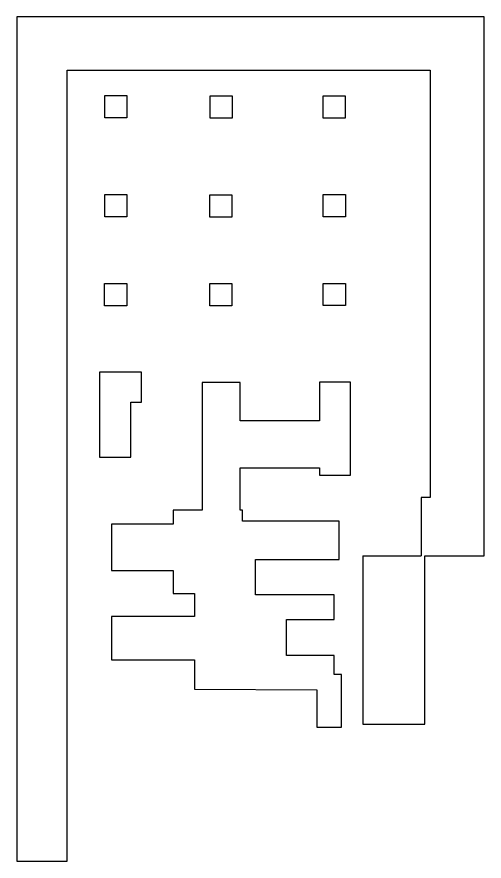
# Model space of a CAD drawing. Header units: millimetres. Extents: x 0 to 225, y -56 to 68.
# Drawn here: x 21.49 to 47.89, y -55.82 to -8.16 of the extents above; entities that cross this region are included whole.
import ezdxf

# ---------------------------------------------------------------- set-up
doc = ezdxf.new("R2010")
doc.units = ezdxf.units.MM
doc.layers.add('Fundaciones', color=6, linetype='Continuous')

msp = doc.modelspace()

# ---------------------------------------------------------------- linework, layer by layer
at = {"layer": 'Fundaciones'}
msp.add_line((41.035, -38.584), (41.035, -48.079), dxfattribs=at)
for points in [[(41.035, -48.079), (44.535, -48.079), (44.535, -38.584), (47.885, -38.584), (47.885, -8.164), (21.485, -8.164), (21.485, -55.816), (24.335, -55.816), (24.335, -11.164), (44.835, -11.164), (44.835, -35.284), (44.335, -35.284), (44.335, -38.587)], [(28.518, -28.209), (26.15, -28.209), (26.15, -33.009), (27.925, -33.009), (27.925, -29.909), (28.518, -29.909), (28.518, -28.209)], [(31.525, -44.454), (31.525, -46.109), (38.434, -46.15), (38.434, -48.249), (39.834, -48.249), (39.834, -45.279), (39.414, -45.279), (39.414, -44.204), (36.71, -44.204), (36.71, -42.179), (39.414, -42.179), (39.414, -40.779), (34.964, -40.779), (34.964, -38.784), (39.704, -38.784), (39.704, -36.634), (34.225, -36.634), (34.225, -36.009), (34.101, -36.009), (34.101, -33.624), (38.583, -33.624), (38.583, -34.039), (40.334, -34.039), (40.334, -28.789), (38.583, -28.789), (38.583, -30.974), (34.101, -30.974), (34.101, -28.799), (31.961, -28.799), (31.951, -36.009), (30.325, -36.009), (30.325, -36.804), (26.825, -36.804), (26.825, -39.404), (30.325, -39.404), (30.325, -40.709), (31.525, -40.709), (31.525, -42.004), (26.825, -42.004), (26.825, -44.454), (31.525, -44.454)], [(41.035, -38.584), (44.335, -38.587)]]:
    msp.add_lwpolyline(points, dxfattribs=at)
for points in [[(27.7, -13.856), (26.45, -13.856), (26.45, -12.606), (27.7, -12.606)], [(33.653, -13.874), (32.403, -13.874), (32.403, -12.624), (33.653, -12.624)], [(40.034, -13.872), (38.784, -13.872), (38.784, -12.622), (40.034, -12.622)], [(27.702, -19.445), (26.452, -19.445), (26.452, -18.195), (27.702, -18.195)], [(33.636, -19.467), (32.386, -19.467), (32.386, -18.217), (33.636, -18.217)], [(40.045, -19.447), (38.795, -19.447), (38.795, -18.197), (40.045, -18.197)], [(27.691, -24.466), (26.441, -24.466), (26.441, -23.216), (27.691, -23.216)], [(33.64, -24.466), (32.39, -24.466), (32.39, -23.216), (33.64, -23.216)], [(40.044, -24.457), (38.794, -24.457), (38.794, -23.207), (40.044, -23.207)]]:
    msp.add_lwpolyline(points, close=True, dxfattribs=at)

doc.saveas('drawing.dxf')
